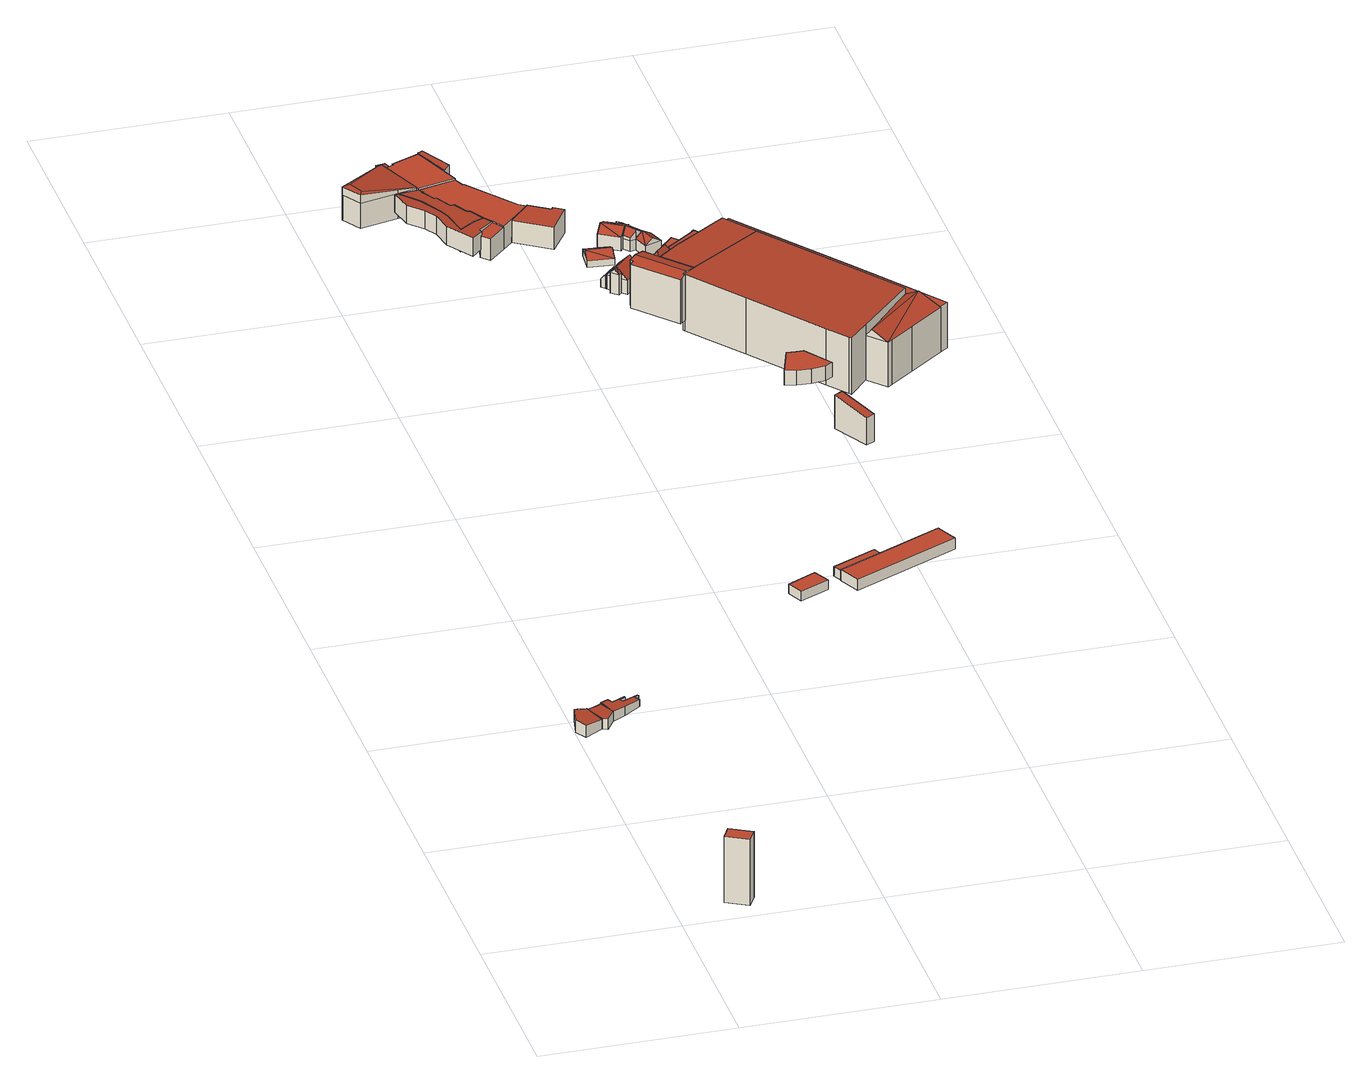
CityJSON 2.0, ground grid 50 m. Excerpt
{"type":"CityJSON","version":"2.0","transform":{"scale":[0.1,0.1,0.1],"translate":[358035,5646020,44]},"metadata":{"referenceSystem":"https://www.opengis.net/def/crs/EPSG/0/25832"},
"CityObjects":{
"building1":{"type":"Building","attributes":{"Gemeindeschluessel":"05315000","Geometrietyp2DReferenz":"3000","function":"51009_1610","roofType":"1000","measuredHeight":18.16},"geometry":[{"type":"Solid","lod":"2","boundaries":[[[[0,1,2,3]],[[4,5,1,0]],[[6,7,5,4]],[[8,9,7,6]],[[10,11,9,8]],[[3,2,11,10]],[[8,6,4,0,3,10]],[[1,5,7,9,11,2]]]],"semantics":{"surfaces":[{"type":"WallSurface"},{"type":"RoofSurface"},{"type":"GroundSurface"}],"values":[[0,0,0,0,0,0,1,2]]}}]},
"building2":{"type":"Building","attributes":{"Gemeindeschluessel":"05315000","Geometrietyp2DReferenz":"3000","function":"31001_2000","roofType":"2100","measuredHeight":3.42},"geometry":[{"type":"Solid","lod":"2","boundaries":[[[[12,13,14,15]],[[16,17,13,12]],[[18,19,17,16]],[[20,21,19,18]],[[22,23,21,20]],[[24,25,23,22]],[[26,27,25,24]],[[15,14,27,26]],[[24,22,20,18,16,12,15,26]],[[13,17,19,21,23,25,27,14]]]],"semantics":{"surfaces":[{"type":"WallSurface"},{"type":"RoofSurface"},{"type":"GroundSurface"}],"values":[[0,0,0,0,0,0,0,0,1,2]]}}]},
"building3":{"type":"Building","attributes":{"Gemeindeschluessel":"05315000","Geometrietyp2DReferenz":"3000","function":"31001_2000","roofType":"2100","measuredHeight":2.97},"geometry":[{"type":"Solid","lod":"2","boundaries":[[[[28,25,27,29]],[[30,31,25,28]],[[32,33,31,30]],[[34,35,33,32]],[[36,37,35,34]],[[38,39,37,36]],[[40,41,39,38]],[[42,43,41,40]],[[29,27,43,42]],[[40,38,36,34,32,30,28,29,42]],[[25,31,33,35,37,39,41,43,27]]]],"semantics":{"surfaces":[{"type":"WallSurface"},{"type":"RoofSurface"},{"type":"GroundSurface"}],"values":[[0,0,0,0,0,0,0,0,0,1,2]]}}]},
"building4":{"type":"Building","attributes":{"Gemeindeschluessel":"05315000","Geometrietyp2DReferenz":"3000","function":"31001_2000","roofType":"2100","measuredHeight":2.82},"geometry":[{"type":"Solid","lod":"2","boundaries":[[[[44,45,46,47]],[[48,49,45,44]],[[50,51,49,48]],[[52,53,51,50]],[[40,41,53,52]],[[54,39,41,40]],[[55,56,39,54]],[[57,58,56,55]],[[59,60,58,57]],[[61,62,60,59]],[[63,64,62,61]],[[65,66,64,63]],[[47,46,66,65]],[[63,61,59,57,55,54,40,52,50,48,44,47,65]],[[45,49,51,53,41,39,56,58,60,62,64,66,46]]]],"semantics":{"surfaces":[{"type":"WallSurface"},{"type":"RoofSurface"},{"type":"GroundSurface"}],"values":[[0,0,0,0,0,0,0,0,0,0,0,0,0,1,2]]}}]},
"building5":{"type":"Building","attributes":{"Gemeindeschluessel":"05315000","Geometrietyp2DReferenz":"3000","function":"31001_2000","roofType":"1000","measuredHeight":2.67},"geometry":[{"type":"Solid","lod":"2","boundaries":[[[[67,68,69,70]],[[71,72,68,67]],[[73,74,72,71]],[[70,69,74,73]],[[71,67,70,73]],[[68,72,74,69]]]],"semantics":{"surfaces":[{"type":"WallSurface"},{"type":"RoofSurface"},{"type":"GroundSurface"}],"values":[[0,0,0,0,1,2]]}}]},
"building6":{"type":"Building","attributes":{"Gemeindeschluessel":"05315000","Geometrietyp2DReferenz":"3000","function":"51009_1610","roofType":"2100","measuredHeight":5.11},"geometry":[{"type":"Solid","lod":"2","boundaries":[[[[75,76,77,78]],[[79,80,76,75]],[[81,82,80,79]],[[83,84,82,81]],[[85,86,84,83]],[[87,88,86,85]],[[89,90,88,87]],[[91,92,90,89]],[[93,94,92,91]],[[95,96,94,93]],[[97,98,96,95]],[[99,100,98,97]],[[101,102,100,99]],[[103,104,102,101]],[[105,106,104,103]],[[78,77,106,105]],[[103,101,99,97,95,93,91,89,87,85,83,81,79,75,78,105]],[[76,80,82,84,86,88,90,92,94,96,98,100,102,104,106,77]]]],"semantics":{"surfaces":[{"type":"WallSurface"},{"type":"RoofSurface"},{"type":"GroundSurface"}],"values":[[0,0,0,0,0,0,0,0,0,0,0,0,0,0,0,0,1,2]]}}]},
"building7":{"type":"Building","attributes":{"Gemeindeschluessel":"05315000","Geometrietyp2DReferenz":"3000","function":"31001_3200","roofType":"2100","measuredHeight":6.11},"geometry":[{"type":"Solid","lod":"2","boundaries":[[[[91,107,108,109]],[[110,111,107,91]],[[112,113,111,110]],[[114,115,113,112]],[[116,117,115,114]],[[118,119,117,116]],[[120,121,119,118]],[[122,123,121,120]],[[124,125,123,122]],[[126,127,125,124]],[[128,129,127,126]],[[130,131,129,128]],[[132,133,131,130]],[[134,135,133,132]],[[136,137,135,134]],[[138,139,137,136]],[[109,108,139,138]],[[136,134,132,130,128,126,124,122,120,118,116,114,112,110,91,109,138]],[[107,111,113,115,117,119,121,123,125,127,129,131,133,135,137,139,108]]]],"semantics":{"surfaces":[{"type":"WallSurface"},{"type":"RoofSurface"},{"type":"GroundSurface"}],"values":[[0,0,0,0,0,0,0,0,0,0,0,0,0,0,0,0,0,1,2]]}}]},
"building8":{"type":"Building","attributes":{"Gemeindeschluessel":"05315000","Geometrietyp2DReferenz":"3000","function":"31001_2000","roofType":"1000","measuredHeight":2.52},"geometry":[{"type":"Solid","lod":"2","boundaries":[[[[140,141,142,143]],[[144,145,141,140]],[[146,147,145,144]],[[143,142,147,146]],[[144,140,143,146]],[[141,145,147,142]]]],"semantics":{"surfaces":[{"type":"WallSurface"},{"type":"RoofSurface"},{"type":"GroundSurface"}],"values":[[0,0,0,0,1,2]]}}]},
"building9":{"type":"Building","attributes":{"Gemeindeschluessel":"05315000","Geometrietyp2DReferenz":"3000","function":"31001_3200"},"children":["building9-1","building9-2","building9-3","building9-4","building9-5","building9-6","building9-7"]},
"building9-1":{"type":"BuildingPart","attributes":{"roofType":"1000","measuredHeight":6.69},"parents":["building9"],"geometry":[{"type":"Solid","lod":"2","boundaries":[[[[148,149,150,151,152]],[[153,154,155,118,156]],[[157,158,159,160,161]],[[161,162,163,153,156,148,152,157]],[[150,155,154,164,165,159,158,151]],[[149,148,156,118]],[[155,150,149,118]],[[154,153,163,166,164]],[[166,163,162,167]],[[165,164,166,167]],[[167,162,161,160]],[[159,165,167,160]],[[158,157,152,151]]]],"semantics":{"surfaces":[{"type":"WallSurface"},{"type":"RoofSurface"},{"type":"GroundSurface"},{"type":"ClosureSurface"}],"values":[[0,0,0,1,2,0,3,3,0,3,0,3,3]]}}]},
"building9-2":{"type":"BuildingPart","attributes":{"roofType":"2100","measuredHeight":7.19},"parents":["building9"],"geometry":[{"type":"Solid","lod":"2","boundaries":[[[[168,152,151,169,170]],[[171,172,158,157,173]],[[170,169,172,171]],[[173,168,170,171]],[[151,158,172,169]],[[152,168,173,157]],[[158,151,152,157]]]],"semantics":{"surfaces":[{"type":"WallSurface"},{"type":"RoofSurface"},{"type":"GroundSurface"},{"type":"ClosureSurface"}],"values":[[0,0,0,1,2,0,3]]}}]},
"building9-3":{"type":"BuildingPart","attributes":{"roofType":"2100","measuredHeight":5.62},"parents":["building9"],"geometry":[{"type":"Solid","lod":"2","boundaries":[[[[174,175,176,177]],[[178,179,175,174]],[[180,181,179,178]],[[160,159,181,180]],[[160,180,178,174,177,166,167]],[[176,175,179,181,159,165,164]],[[166,177,176,164]],[[159,160,167,165]],[[165,167,166,164]]]],"semantics":{"surfaces":[{"type":"WallSurface"},{"type":"RoofSurface"},{"type":"GroundSurface"},{"type":"ClosureSurface"}],"values":[[0,0,0,0,1,2,3,3,3]]}}]},
"building9-4":{"type":"BuildingPart","attributes":{"roofType":"2100","measuredHeight":6.5},"parents":["building9"],"geometry":[{"type":"Solid","lod":"2","boundaries":[[[[182,183,184,185,186]],[[187,188,183,182]],[[189,190,188,187]],[[191,192,190,189]],[[193,194,192,191]],[[191,189,187,182,186,195,193]],[[183,188,190,192,194,184]],[[195,186,185]],[[194,193,195,185,184]]]],"semantics":{"surfaces":[{"type":"WallSurface"},{"type":"RoofSurface"},{"type":"GroundSurface"},{"type":"ClosureSurface"}],"values":[[0,0,0,0,0,1,2,0,3]]}}]},
"building9-5":{"type":"BuildingPart","attributes":{"roofType":"1000","measuredHeight":6.04},"parents":["building9"],"geometry":[{"type":"Solid","lod":"2","boundaries":[[[[196,197,198,199]],[[200,201,197,196]],[[202,203,201,200]],[[204,205,203,202]],[[206,207,205,204]],[[204,202,200,196,199,206]],[[197,201,203,205,207,198]],[[207,206,199,198]]]],"semantics":{"surfaces":[{"type":"WallSurface"},{"type":"RoofSurface"},{"type":"GroundSurface"},{"type":"ClosureSurface"}],"values":[[0,0,0,0,0,1,2,3]]}}]},
"building9-6":{"type":"BuildingPart","attributes":{"roofType":"1000","measuredHeight":6.33},"parents":["building9"],"geometry":[{"type":"Solid","lod":"2","boundaries":[[[[208,209,210,211]],[[212,213,209,208]],[[185,184,213,212]],[[214,199,198,194,193,215]],[[207,206,216]],[[217,218,207,216]],[[219,220,218,217]],[[221,222,220,219]],[[223,224,222,221]],[[225,226,224,223]],[[227,228,226,225]],[[128,229,228,227]],[[126,230,229,128]],[[124,231,230,126]],[[232,233,231,124]],[[120,234,233,232]],[[118,155,234,120]],[[211,210,150,149]],[[118,120,232,124,126,128,227,225,223,221,219,217,216,214,215,195,185,212,208,211,149]],[[209,213,184,194,198,207,218,220,222,224,226,228,229,230,231,233,234,155,150,210]],[[195,215,193]],[[184,185,195,193,194]],[[199,214,216,206]],[[207,198,199,206]],[[155,118,149,150]]]],"semantics":{"surfaces":[{"type":"WallSurface"},{"type":"RoofSurface"},{"type":"GroundSurface"},{"type":"ClosureSurface"}],"values":[[0,0,0,0,0,0,0,0,0,0,0,0,0,0,0,0,0,0,1,2,0,3,0,3,3]]}}]},
"building9-7":{"type":"BuildingPart","attributes":{"roofType":"3200","measuredHeight":9.53},"parents":["building9"],"geometry":[{"type":"Solid","lod":"2","boundaries":[[[[235,236,237,238]],[[239,177,176,236,235]],[[240,241,154,153,242]],[[243,244,241,240]],[[238,237,244,243]],[[245,246,247,239]],[[248,249,250,251]],[[251,250,247,246]],[[239,247,250,249]],[[249,242,239]],[[249,248,240,242]],[[248,251,243,240]],[[251,246,238,243]],[[246,245,235,238]],[[245,239,235]],[[236,176,164,154,241,244,237]],[[163,166,177,239,242,153]],[[154,164,166,163,153]],[[164,176,177,166]]]],"semantics":{"surfaces":[{"type":"WallSurface"},{"type":"RoofSurface"},{"type":"GroundSurface"},{"type":"ClosureSurface"}],"values":[[0,0,0,0,0,1,1,1,1,0,0,0,0,0,0,2,0,3,3]]}}]},
"building10":{"type":"Building","attributes":{"Gemeindeschluessel":"05315000","Geometrietyp2DReferenz":"3000","function":"31001_2000","roofType":"1000","measuredHeight":3},"geometry":[{"type":"Solid","lod":"2","boundaries":[[[[252,253,254,255]],[[256,257,253,252]],[[258,259,257,256]],[[260,261,259,258]],[[262,263,261,260]],[[255,254,263,262]],[[260,258,256,252,255,262]],[[253,257,259,261,263,254]]]],"semantics":{"surfaces":[{"type":"WallSurface"},{"type":"RoofSurface"},{"type":"GroundSurface"}],"values":[[0,0,0,0,0,0,1,2]]}}]},
"building11":{"type":"Building","attributes":{"Gemeindeschluessel":"05315000","Geometrietyp2DReferenz":"3000","function":"31001_3200"},"children":["building11-1","building11-2","building11-3"]},
"building11-1":{"type":"BuildingPart","attributes":{"roofType":"5000","measuredHeight":6.78},"parents":["building11"],"geometry":[{"type":"Solid","lod":"2","boundaries":[[[[264,265,266,267]],[[268,269,265,264]],[[264,270,271,272,273,274,268]],[[271,270,267]],[[267,275,276,271]],[[267,270,264]],[[277,278,279,280,266,265,269]],[[278,281,276,279]],[[269,268,282,277]],[[277,282,281,278]],[[280,275,267,266]],[[279,276,275,280]],[[276,281,283,272,271]],[[282,268,274]],[[283,281,282,274,273]],[[283,273,272]]]],"semantics":{"surfaces":[{"type":"WallSurface"},{"type":"RoofSurface"},{"type":"GroundSurface"},{"type":"ClosureSurface"}],"values":[[0,0,1,1,1,0,2,0,0,3,0,3,0,0,3,3]]}}]},
"building11-2":{"type":"BuildingPart","attributes":{"roofType":"2100","measuredHeight":4.1},"parents":["building11"],"geometry":[{"type":"Solid","lod":"2","boundaries":[[[[284,285,286,287]],[[288,289,285,284]],[[290,291,289,288]],[[292,275,280,291,290]],[[287,286,279,276,293]],[[292,290,288,284,287,293]],[[285,289,291,280,279,286]],[[275,292,293,276]],[[280,275,276,279]]]],"semantics":{"surfaces":[{"type":"WallSurface"},{"type":"RoofSurface"},{"type":"GroundSurface"},{"type":"ClosureSurface"}],"values":[[0,0,0,0,0,1,2,0,3]]}}]},
"building11-3":{"type":"BuildingPart","attributes":{"roofType":"3100","measuredHeight":6.79},"parents":["building11"],"geometry":[{"type":"Solid","lod":"2","boundaries":[[[[283,281,278,294,295]],[[296,297,277,282,274,298]],[[295,294,297,296]],[[296,299,295]],[[299,271,272,283]],[[283,295,299]],[[296,298,271]],[[271,299,296]],[[278,277,297,294]],[[273,298,274]],[[278,281,282,277]],[[281,283,273,274,282]],[[298,273,272,271]],[[273,283,272]]]],"semantics":{"surfaces":[{"type":"WallSurface"},{"type":"RoofSurface"},{"type":"GroundSurface"},{"type":"ClosureSurface"}],"values":[[0,0,0,0,1,1,1,1,2,0,3,3,0,3]]}}]},
"building12":{"type":"Building","attributes":{"Gemeindeschluessel":"05315000","Geometrietyp2DReferenz":"3000","function":"31001_3200","roofType":"3100","measuredHeight":3.15},"geometry":[{"type":"Solid","lod":"2","boundaries":[[[[300,301,302,303]],[[304,305,301,300]],[[306,307,305,304]],[[303,302,307,306]],[[300,308,304]],[[306,309,303]],[[308,300,303]],[[303,309,308]],[[304,308,309]],[[309,306,304]],[[301,305,307,302]]]],"semantics":{"surfaces":[{"type":"WallSurface"},{"type":"RoofSurface"},{"type":"GroundSurface"}],"values":[[0,0,0,0,0,0,1,1,1,1,2]]}}]},
"building13":{"type":"Building","attributes":{"Gemeindeschluessel":"05315000","Geometrietyp2DReferenz":"3000","function":"31001_3200"},"children":["building13-1","building13-2"]},
"building13-1":{"type":"BuildingPart","attributes":{"roofType":"5000","measuredHeight":12.24},"parents":["building13"],"geometry":[{"type":"Solid","lod":"2","boundaries":[[[[310,311,312,313]],[[314,315,311,310]],[[316,317,318,319,312,311,315]],[[313,312,319]],[[320,321,322,323,324,325,326,327]],[[316,320,327,317]],[[315,321,320,316]],[[314,322,321,315]],[[310,323,322,314]],[[313,324,323,310]],[[317,327,326,318]],[[324,313,319,325]],[[326,325,319,318]]]],"semantics":{"surfaces":[{"type":"RoofSurface"},{"type":"GroundSurface"},{"type":"WallSurface"},{"type":"ClosureSurface"}],"values":[[0,0,0,0,1,2,2,2,2,2,2,3,3]]}}]},
"building13-2":{"type":"BuildingPart","attributes":{"roofType":"3100","measuredHeight":12.91},"parents":["building13"],"geometry":[{"type":"Solid","lod":"2","boundaries":[[[[328,329,330,331]],[[332,333,329,328]],[[334,335,333,332]],[[336,337,335,334]],[[338,339,337,336]],[[340,341,339,338]],[[342,318,326,341,340]],[[343,344,324,313,345]],[[346,347,344,343]],[[348,349,347,346]],[[350,351,349,348]],[[331,330,351,350]],[[343,345,342,340,346]],[[338,336,334,332,328,331,350,348,346,340]],[[329,333,335,337,339,341,326,325,324,344,347,349,351,330]],[[319,318,342,345,313]],[[324,325,319,313]],[[325,326,318,319]]]],"semantics":{"surfaces":[{"type":"WallSurface"},{"type":"RoofSurface"},{"type":"GroundSurface"},{"type":"ClosureSurface"}],"values":[[0,0,0,0,0,0,0,0,0,0,0,0,1,1,2,0,3,3]]}}]},
"building14":{"type":"Building","attributes":{"Gemeindeschluessel":"05315000","Geometrietyp2DReferenz":"3000","function":"51009_1610","roofType":"2100","measuredHeight":9.23},"geometry":[{"type":"Solid","lod":"2","boundaries":[[[[352,353,354,355]],[[356,357,353,352]],[[358,359,357,356]],[[355,354,359,358]],[[356,352,355,358]],[[353,357,359,354]]]],"semantics":{"surfaces":[{"type":"WallSurface"},{"type":"RoofSurface"},{"type":"GroundSurface"}],"values":[[0,0,0,0,1,2]]}}]},
"building15":{"type":"Building","attributes":{"Gemeindeschluessel":"05315000","Geometrietyp2DReferenz":"3000","function":"31001_3200"},"children":["building15-1","building15-2","building15-3"]},
"building15-1":{"type":"BuildingPart","attributes":{"roofType":"5000","measuredHeight":5.24},"parents":["building15"],"geometry":[{"type":"Solid","lod":"2","boundaries":[[[[360,361,362,363]],[[364,365,366,361,360]],[[367,368,369,370,371]],[[363,362,368,367]],[[372,373,374,367]],[[363,367,374]],[[373,375,376,377,378,364,360]],[[374,373,360]],[[379,372,367,371]],[[374,360,363]],[[361,366,380,369,368,362]],[[378,377,381]],[[380,366,365,382]],[[365,364,378,381,382]],[[381,377,383]],[[369,380,382,370]],[[382,381,383,371,370]],[[372,379,375,373]],[[383,377,376]],[[383,376,375,379,371]]]],"semantics":{"surfaces":[{"type":"WallSurface"},{"type":"RoofSurface"},{"type":"GroundSurface"},{"type":"ClosureSurface"}],"values":[[0,0,0,0,1,1,1,1,0,0,2,0,3,3,0,3,3,0,0,3]]}}]},
"building15-2":{"type":"BuildingPart","attributes":{"roofType":"5000","measuredHeight":5.17},"parents":["building15"],"geometry":[{"type":"Solid","lod":"2","boundaries":[[[[384,385,366,365]],[[386,387,385,384]],[[388,389,390,391]],[[392,393,389,388]],[[370,369,393,392]],[[394,395,386,384,396,378,381,383,376,375,397]],[[398,399,400,397,375,379]],[[401,400,399,388,391]],[[399,398,392,388]],[[398,379,371,370,392]],[[364,396,384,365]],[[380,366,385,387,390,389,393,369]],[[369,370,382,380]],[[380,382,365,366]],[[387,386,391,390]],[[400,401,394,397]],[[401,391,386,395]],[[401,395,394]],[[371,383,381,382,370]],[[379,375,376,383,371]],[[378,396,364]],[[381,378,364,365,382]]]],"semantics":{"surfaces":[{"type":"WallSurface"},{"type":"RoofSurface"},{"type":"GroundSurface"},{"type":"ClosureSurface"}],"values":[[0,0,0,0,0,1,1,0,0,0,0,2,3,3,3,0,0,3,3,3,0,3]]}}]},
"building15-3":{"type":"BuildingPart","attributes":{"roofType":"5000","measuredHeight":4.47},"parents":["building15"],"geometry":[{"type":"Solid","lod":"2","boundaries":[[[[401,391,390,389,402]],[[403,404,387,386,405]],[[406,407,404,403]],[[408,409,407,406]],[[402,389,409,408]],[[410,411,412,406,403]],[[412,411,408]],[[411,394,401,402,408]],[[410,403,405]],[[412,408,406]],[[390,387,404,407,409,389]],[[391,401,395,405,386]],[[387,390,391,386]],[[410,405,395,394,411]],[[395,401,394]]]],"semantics":{"surfaces":[{"type":"WallSurface"},{"type":"RoofSurface"},{"type":"GroundSurface"},{"type":"ClosureSurface"}],"values":[[0,0,0,0,0,1,1,1,0,0,2,0,3,0,3]]}}]},
"building16":{"type":"Building","attributes":{"Gemeindeschluessel":"05315000","Geometrietyp2DReferenz":"3000","function":"51009_1610","roofType":"1000","measuredHeight":4.04},"geometry":[{"type":"Solid","lod":"2","boundaries":[[[[413,414,415,416]],[[417,418,414,413]],[[419,420,418,417]],[[421,422,420,419]],[[423,424,422,421]],[[425,426,424,423]],[[427,428,426,425]],[[416,415,428,427]],[[425,423,421,419,417,413,416,427]],[[414,418,420,422,424,426,428,415]]]],"semantics":{"surfaces":[{"type":"WallSurface"},{"type":"RoofSurface"},{"type":"GroundSurface"}],"values":[[0,0,0,0,0,0,0,0,1,2]]}}]},
"building17":{"type":"Building","attributes":{"Gemeindeschluessel":"05315000","Geometrietyp2DReferenz":"3000","function":"51009_1610","roofType":"5000","measuredHeight":4.66},"geometry":[{"type":"Solid","lod":"2","boundaries":[[[[429,430,431,432]],[[433,434,430,429]],[[435,436,434,433]],[[437,438,436,435]],[[439,440,438,437]],[[432,431,440,439]],[[439,437,441]],[[441,437,435,442]],[[442,435,433,443]],[[443,433,429,444]],[[429,432,444]],[[442,443,444,432,439,441]],[[430,434,436,438,440,431]]]],"semantics":{"surfaces":[{"type":"WallSurface"},{"type":"RoofSurface"},{"type":"GroundSurface"}],"values":[[0,0,0,0,0,0,1,1,1,1,1,1,2]]}}]},
"building18":{"type":"Building","attributes":{"Gemeindeschluessel":"05315000","Geometrietyp2DReferenz":"3000","function":"31001_2500","roofType":"1000","measuredHeight":3.27},"geometry":[{"type":"Solid","lod":"2","boundaries":[[[[445,446,447,448]],[[449,450,446,445]],[[451,452,450,449]],[[453,454,452,451]],[[455,456,454,453]],[[457,458,456,455]],[[459,460,458,457]],[[461,462,460,459]],[[448,447,462,461]],[[459,457,455,453,451,449,445,448,461]],[[446,450,452,454,456,458,460,462,447]]]],"semantics":{"surfaces":[{"type":"WallSurface"},{"type":"RoofSurface"},{"type":"GroundSurface"}],"values":[[0,0,0,0,0,0,0,0,0,1,2]]}}]},
"building19":{"type":"Building","attributes":{"Gemeindeschluessel":"05315000","Geometrietyp2DReferenz":"3000","function":"31001_3200"},"children":["building19-1","building19-2","building19-3"]},
"building19-1":{"type":"BuildingPart","attributes":{"roofType":"1000","measuredHeight":9.97},"parents":["building19"],"geometry":[{"type":"Solid","lod":"2","boundaries":[[[[463,464,465,466]],[[467,468,469,470,471]],[[472,473,468,467]],[[474,475,473,472]],[[476,477,475,474]],[[478,479,477,476]],[[480,481,479,478]],[[482,483,481,480]],[[484,485,483,482]],[[486,487,485,484]],[[488,489,487,486]],[[490,491,489,488]],[[492,493,491,490]],[[466,465,493,492]],[[490,488,486,484,482,480,478,476,474,472,467,471,463,466,492]],[[464,469,468,473,475,477,479,481,483,485,487,489,491,493,465]],[[494,464,463,471,470]],[[469,464,494,470]]]],"semantics":{"surfaces":[{"type":"WallSurface"},{"type":"RoofSurface"},{"type":"GroundSurface"},{"type":"ClosureSurface"}],"values":[[0,0,0,0,0,0,0,0,0,0,0,0,0,0,1,2,0,3]]}}]},
"building19-2":{"type":"BuildingPart","attributes":{"roofType":"2100","measuredHeight":3.23},"parents":["building19"],"geometry":[{"type":"Solid","lod":"2","boundaries":[[[[495,496,464,494]],[[497,498,496,495]],[[499,500,498,497]],[[501,502,500,499]],[[503,504,502,501]],[[505,506,504,503]],[[507,508,506,505]],[[509,510,508,507]],[[511,512,510,509]],[[513,514,515,516]],[[470,469,514,513]],[[470,513,516,511,509,507,505,503,501,499,497,495,494]],[[496,498,500,502,504,506,508,510,512,515,514,469,464]],[[515,512,511,516]],[[469,470,494,464]]]],"semantics":{"surfaces":[{"type":"WallSurface"},{"type":"RoofSurface"},{"type":"GroundSurface"},{"type":"ClosureSurface"}],"values":[[0,0,0,0,0,0,0,0,0,0,0,1,2,3,3]]}}]},
"building19-3":{"type":"BuildingPart","attributes":{"roofType":"9999","measuredHeight":3},"parents":["building19"],"geometry":[{"type":"Solid","lod":"2","boundaries":[[[[517,518,519,520,521,522]],[[520,516,515,523,521]],[[516,520,519,511]],[[518,510,512,511,519]],[[517,524,510,518]],[[522,525,524,517]],[[521,523,525,522]],[[512,515,516,511]],[[515,512,510,524,525,523]]]],"semantics":{"surfaces":[{"type":"RoofSurface"},{"type":"WallSurface"},{"type":"GroundSurface"}],"values":[[0,1,1,1,1,1,1,1,2]]}}]},
"building20":{"type":"Building","attributes":{"Gemeindeschluessel":"05315000","Geometrietyp2DReferenz":"3000","function":"31001_3221"},"address":[{"country":"Germany","locality":"Köln","thoroughfareNumber":"1","thoroughfareName":"Sachsenbergstr."}],"children":["building20-1","building20-2","building20-3","building20-4"]},
"building20-1":{"type":"BuildingPart","attributes":{"roofType":"2100","measuredHeight":15.5},"parents":["building20"],"geometry":[{"type":"Solid","lod":"2","boundaries":[[[[526,527,528,529,530]],[[531,532,527,526]],[[533,534,532,531]],[[535,536,534,533]],[[350,537,536,535]],[[348,538,537,350]],[[539,540,541,538,348]],[[539,348,350,535,533,531,526,530,542,543]],[[528,527,532,534,536,537,538,541,544,545]],[[546,547,542,530,529]],[[528,545,546,529]],[[540,539,543]],[[548,544,541,540,543]],[[548,543,542,547]],[[544,548,547,546,545]]]],"semantics":{"surfaces":[{"type":"WallSurface"},{"type":"RoofSurface"},{"type":"GroundSurface"},{"type":"ClosureSurface"}],"values":[[0,0,0,0,0,0,0,1,2,0,3,0,3,0,3]]}}]},
"building20-2":{"type":"BuildingPart","attributes":{"roofType":"3100","measuredHeight":14.5},"parents":["building20"],"geometry":[{"type":"Solid","lod":"2","boundaries":[[[[549,550,551,552]],[[553,554,550,549]],[[529,528,554,553]],[[552,551,555,556]],[[549,552,556,557,558,553]],[[559,553,558]],[[558,560,546,559]],[[529,559,546]],[[559,529,553]],[[550,554,528,545,555,551]],[[528,529,546,545]],[[546,556,555,545]],[[558,557,560]],[[560,557,556,546]]]],"semantics":{"surfaces":[{"type":"WallSurface"},{"type":"RoofSurface"},{"type":"GroundSurface"},{"type":"ClosureSurface"}],"values":[[0,0,0,0,1,1,1,1,0,2,3,3,0,3]]}}]},
"building20-3":{"type":"BuildingPart","attributes":{"roofType":"1000","measuredHeight":12.63},"parents":["building20"],"geometry":[{"type":"Solid","lod":"2","boundaries":[[[[561,562,563,564]],[[565,566,562,561]],[[567,568,566,565]],[[569,556,555,568,567]],[[567,565,561,564,548,547,560,557,569]],[[562,566,568,555,545,544,563]],[[560,547,546]],[[569,557,556]],[[545,546,547,548,544]],[[544,548,564,563]],[[545,555,556,546]],[[556,557,560,546]]]],"semantics":{"surfaces":[{"type":"WallSurface"},{"type":"RoofSurface"},{"type":"GroundSurface"},{"type":"ClosureSurface"}],"values":[[0,0,0,0,1,2,0,0,3,3,3,3]]}}]},
"building20-4":{"type":"BuildingPart","attributes":{"roofType":"2100","measuredHeight":15.15},"parents":["building20"],"geometry":[{"type":"Solid","lod":"2","boundaries":[[[[570,571,541,540]],[[572,573,571,570]],[[574,575,573,572]],[[576,577,575,574]],[[578,579,577,576]],[[580,564,563,579,578]],[[580,578,576,574,572,570,540,543]],[[571,573,575,577,579,563,544,541]],[[564,580,543,548]],[[564,548,544,563]],[[544,548,543,540,541]]]],"semantics":{"surfaces":[{"type":"WallSurface"},{"type":"RoofSurface"},{"type":"GroundSurface"},{"type":"ClosureSurface"}],"values":[[0,0,0,0,0,0,1,2,0,3,3]]}}]}
},
"vertices":[
[187,35,215],[187,35,33],[131,66,33],[131,66,215],[168,0,215],[168,0,33],[112,31,215],[112,31,33],[112,32,215],[112,32,33],[130,65,215],[130,65,33],
[0,944,42],[0,944,8],[18,914,8],[18,914,41],[12,999,38],[12,999,8],[20,999,38],[20,999,8],[28,999,37],[28,999,8],[36,1000,36],[36,1000,8],[44,1002,35],[44,1002,8],[65,942,35],[65,942,8],
[44,1002,33],[65,942,37],[52,1003,33],[52,1003,8],[60,1006,33],[60,1006,8],[68,1009,33],[68,1009,8],[75,1012,33],[75,1012,8],[83,1017,33],[83,1017,8],[101,969,36],[101,969,8],[78,935,38],[78,935,8],
[183,1040,27],[183,1040,8],[181,1044,8],[181,1044,27],[172,1033,28],[172,1033,8],[180,1020,28],[180,1020,8],[135,988,33],[135,988,8],[83,1017,36],[104,1030,34],[104,1030,8],[111,1017,34],[111,1017,8],[147,1039,30],[147,1039,8],[149,1034,30],[149,1034,8],[134,1025,31],[134,1025,8],[139,1018,31],[139,1018,8],
[743,1481,31],[743,1481,5],[669,1444,5],[669,1444,31],[765,1438,31],[765,1438,5],[688,1403,31],[688,1403,5],
[301,3241,95],[301,3241,46],[311,3187,46],[311,3187,97],[282,3274,95],[282,3274,46],[246,3310,96],[246,3310,46],[233,3370,94],[233,3370,46],[243,3372,93],[243,3372,46],[286,3325,92],[286,3325,46],[319,3264,92],[319,3264,46],[328,3241,93],[328,3241,46],[340,3166,96],[340,3166,46],[382,3201,91],[382,3201,46],[410,3217,88],[410,3217,46],[426,3194,88],[426,3194,46],[384,3156,93],[384,3156,46],[386,3145,93],[386,3145,46],[357,3117,97],[357,3117,46],
[328,3241,34],[340,3166,34],[340,3166,95],[323,3254,93],[323,3254,34],[319,3264,93],[319,3264,34],[286,3325,93],[286,3325,34],[243,3372,94],[243,3372,34],[296,3384,89],[296,3384,34],[305,3371,89],[305,3371,34],[300,3371,90],[300,3371,34],[321,3336,89],[321,3336,34],[327,3336,89],[327,3336,34],[349,3294,89],[349,3294,34],[359,3295,88],[359,3295,34],[380,3257,88],[380,3257,34],[388,3256,88],[388,3256,34],[410,3217,87],[410,3217,34],[382,3201,90],[382,3201,34],
[910,1548,31],[910,1548,5],[795,1495,5],[795,1495,31],[920,1525,31],[920,1525,5],[806,1473,31],[806,1473,5],
[393,3407,93],[393,3407,89],[393,3407,26],[378,3444,26],[378,3444,93],[292,3383,93],[292,3383,26],[296,3384,26],[296,3384,93],[339,3542,93],[339,3542,26],[267,3513,26],[267,3513,81],[267,3513,93],[269,3508,93],[246,3499,93],[246,3499,26],[269,3508,26],[246,3499,82],[269,3508,81],
[378,3444,96],[395,3464,26],[395,3464,98],[351,3547,97],[351,3547,26],[339,3542,96],
[232,3534,82],[232,3534,26],[240,3514,26],[240,3514,82],[232,3535,82],[232,3535,26],[256,3540,81],[256,3540,26],
[577,3208,91],[577,3208,26],[526,3242,26],[526,3242,89],[526,3242,91],[581,3215,91],[581,3215,26],[606,3198,91],[606,3198,26],[561,3130,86],[561,3130,26],[472,3189,86],[472,3189,26],[509,3226,89],
[401,3120,86],[401,3120,26],[445,3163,26],[445,3163,86],[381,3140,86],[381,3140,26],[386,3145,86],[386,3145,26],[384,3156,86],[384,3156,26],[426,3194,86],[426,3194,26],
[408,3380,89],[408,3380,26],[404,3380,26],[404,3380,89],[506,3255,89],[506,3255,26],[445,3163,89],[472,3189,89],[426,3194,89],[425,3195,89],[425,3195,26],[425,3196,89],[425,3196,26],[410,3217,89],[410,3217,26],[388,3256,89],[388,3256,26],[380,3257,89],[380,3257,26],[359,3295,89],[359,3295,26],[349,3294,26],[327,3336,26],[321,3336,26],[300,3371,89],[300,3371,26],[305,3371,26],
[186,3466,95],[186,3466,26],[112,3400,26],[112,3400,95],[240,3514,95],[243,3372,95],[243,3372,26],[292,3383,95],[143,3349,95],[143,3349,26],[186,3466,105],[112,3400,118],[132,3400,121],[243,3372,104],[292,3383,97],[149,3362,121],[143,3349,119],
[806,1473,33],[806,1473,3],[832,1417,3],[832,1417,33],[920,1525,33],[920,1525,3],[1083,1601,33],[1083,1601,3],[1091,1584,33],[1091,1584,3],[1109,1544,33],[1109,1544,3],
[706,2885,88],[706,2885,49],[665,2925,49],[665,2925,88],[661,2838,88],[661,2838,49],[685,2906,117],[640,2858,117],[640,2858,116],[649,2850,105],[649,2849,104],[647,2907,88],[620,2877,88],[649,2849,49],[632,2866,49],[620,2877,49],[647,2907,49],[632,2866,88],[649,2849,88],[632,2866,105],
[619,2881,86],[619,2881,49],[618,2880,49],[618,2880,86],[609,2890,72],[609,2890,49],[636,2918,72],[636,2918,49],[647,2907,90],[620,2877,90],
[623,2857,49],[623,2857,105],[641,2841,105],[641,2841,49],[649,2849,105],[632,2849,117],
[673,3039,67],[673,3039,49],[608,3045,49],[608,3045,67],[669,2982,67],[669,2982,49],[603,2987,67],[603,2987,49],[671,3011,81],[606,3016,81],
[789,2858,124],[759,2859,160],[736,2839,159],[734,2809,124],[777,2870,124],[760,2890,124],[752,2882,124],[746,2888,110],[701,2847,110],[706,2841,124],[752,2882,37],[760,2890,37],[777,2870,37],[789,2858,37],[734,2809,37],[706,2841,37],[701,2847,37],[746,2888,37],
[751,2690,158],[751,2690,37],[754,2694,37],[754,2694,159],[656,2795,158],[656,2795,37],[665,2803,161],[665,2803,37],[659,2809,161],[659,2809,37],[662,2812,162],[662,2812,37],[676,2824,166],[676,2824,37],[701,2847,158],[799,2737,158],[799,2737,37],[734,2809,158],[772,2716,166],[772,2716,37],[762,2709,163],[762,2709,37],[766,2704,163],[766,2704,37],
[1041,2014,122],[1041,2014,47],[988,2110,47],[988,2110,140],[1019,2002,122],[1019,2002,47],[966,2098,140],[966,2098,47],
[686,3138,79],[686,3138,42],[655,3084,42],[655,3084,79],[712,3122,79],[712,3122,71],[712,3122,42],[706,3053,79],[706,3053,42],[712,3062,42],[712,3062,71],[712,3062,79],[712,3062,84],[722,3079,94],[670,3110,94],[723,3080,94],[724,3082,93],[739,3107,79],[726,3114,79],[712,3062,80],[739,3107,42],[739,3107,76],[739,3107,71],[736,3101,79],
[728,3134,71],[728,3134,42],[778,3066,71],[778,3066,42],[740,3049,71],[740,3049,42],[740,3051,42],[740,3051,71],[725,3044,71],[725,3044,42],[757,3058,85],[777,3066,72],[712,3122,83],[744,3052,94],[725,3044,80],[740,3049,91],[740,3051,91],[740,3051,72],
[740,3049,72],[782,3067,72],[782,3067,42],[778,3066,72],[797,3025,72],[797,3025,42],[755,3011,72],[755,3011,42],[778,3066,74],[759,3059,87],[774,3017,87],
[930,2306,96],[930,2306,56],[966,2304,56],[966,2304,96],[902,2314,96],[902,2314,56],[929,2394,96],[929,2394,56],[953,2392,96],[953,2392,56],[972,2392,96],[972,2392,56],[1023,2320,96],[1023,2320,56],[1003,2308,96],[1003,2308,56],
[825,3039,50],[825,3039,32],[797,3029,32],[797,3029,50],[867,2993,50],[867,2993,32],[863,2990,50],[863,2990,32],[864,2988,50],[864,2988,32],[846,2974,50],[846,2974,32],[847,2991,75],[845,2993,75],[845,2995,79],[821,3023,78],
[896,2955,44],[896,2955,12],[896,2956,12],[896,2956,44],[868,2992,44],[868,2992,12],[893,3011,44],[893,3011,12],[893,3010,44],[893,3010,12],[919,2976,44],[919,2976,12],[921,2978,44],[921,2978,12],[923,2976,44],[923,2976,12],[920,2974,44],[920,2974,12],
[896,2955,108],[896,2955,9],[868,2992,9],[868,2992,108],[865,2915,108],[865,2915,9],[904,2945,9],[904,2945,37],[904,2945,108],[803,2868,108],[803,2868,9],[789,2858,108],[789,2858,9],[777,2870,108],[777,2870,9],[793,2880,108],[793,2880,9],[764,2916,108],[764,2916,9],[768,2919,108],[768,2919,9],[769,2917,108],[769,2917,9],[846,2974,108],[846,2974,9],[864,2988,108],[864,2988,9],[863,2990,108],[863,2990,9],[867,2993,108],[867,2993,9],[896,2955,38],
[896,2956,38],[896,2956,9],[920,2974,38],[920,2974,9],[923,2976,38],[923,2976,9],[921,2978,38],[921,2978,9],[919,2976,38],[919,2976,9],[893,3010,41],[893,3010,9],[916,3028,41],[916,3028,9],[944,2991,38],[944,2991,9],[943,2990,38],[943,2990,9],[931,2965,37],[931,2965,9],[951,2980,9],[951,2980,37],
[1149,2728,39],[944,2991,39],[943,2990,39],[951,2980,39],[1181,2676,39],[1186,2680,39],[1181,2676,9],[1149,2728,9],[1186,2680,9],
[1067,2307,163],[1067,2307,8],[1118,2364,8],[1118,2364,131],[1118,2364,159],[1062,2312,163],[1062,2312,8],[1021,2366,163],[1021,2366,8],[876,2558,163],[876,2558,8],[766,2704,8],[762,2709,8],[799,2737,160],[799,2737,159],[799,2737,8],[1262,2527,147],[993,2883,147],[993,2883,8],[1262,2527,8],[1262,2527,131],[1262,2527,134],[993,2883,134],
[1173,2326,131],[1173,2326,8],[1234,2373,8],[1234,2373,131],[1161,2317,131],[1161,2317,8],[1326,2442,8],[1326,2442,131],[1321,2449,134],[1286,2495,153],[1130,2351,153],[1265,2523,134],
[951,2980,134],[951,2980,8],[931,2965,8],[931,2965,134],[1181,2676,134],[1181,2676,8],[1346,2457,134],[1346,2457,8],[1326,2442,134],
[734,2809,159],[734,2809,8],[789,2858,156],[789,2858,8],[803,2868,155],[803,2868,8],[865,2915,151],[865,2915,8],[904,2945,149],[904,2945,8],[931,2965,147]
]}
